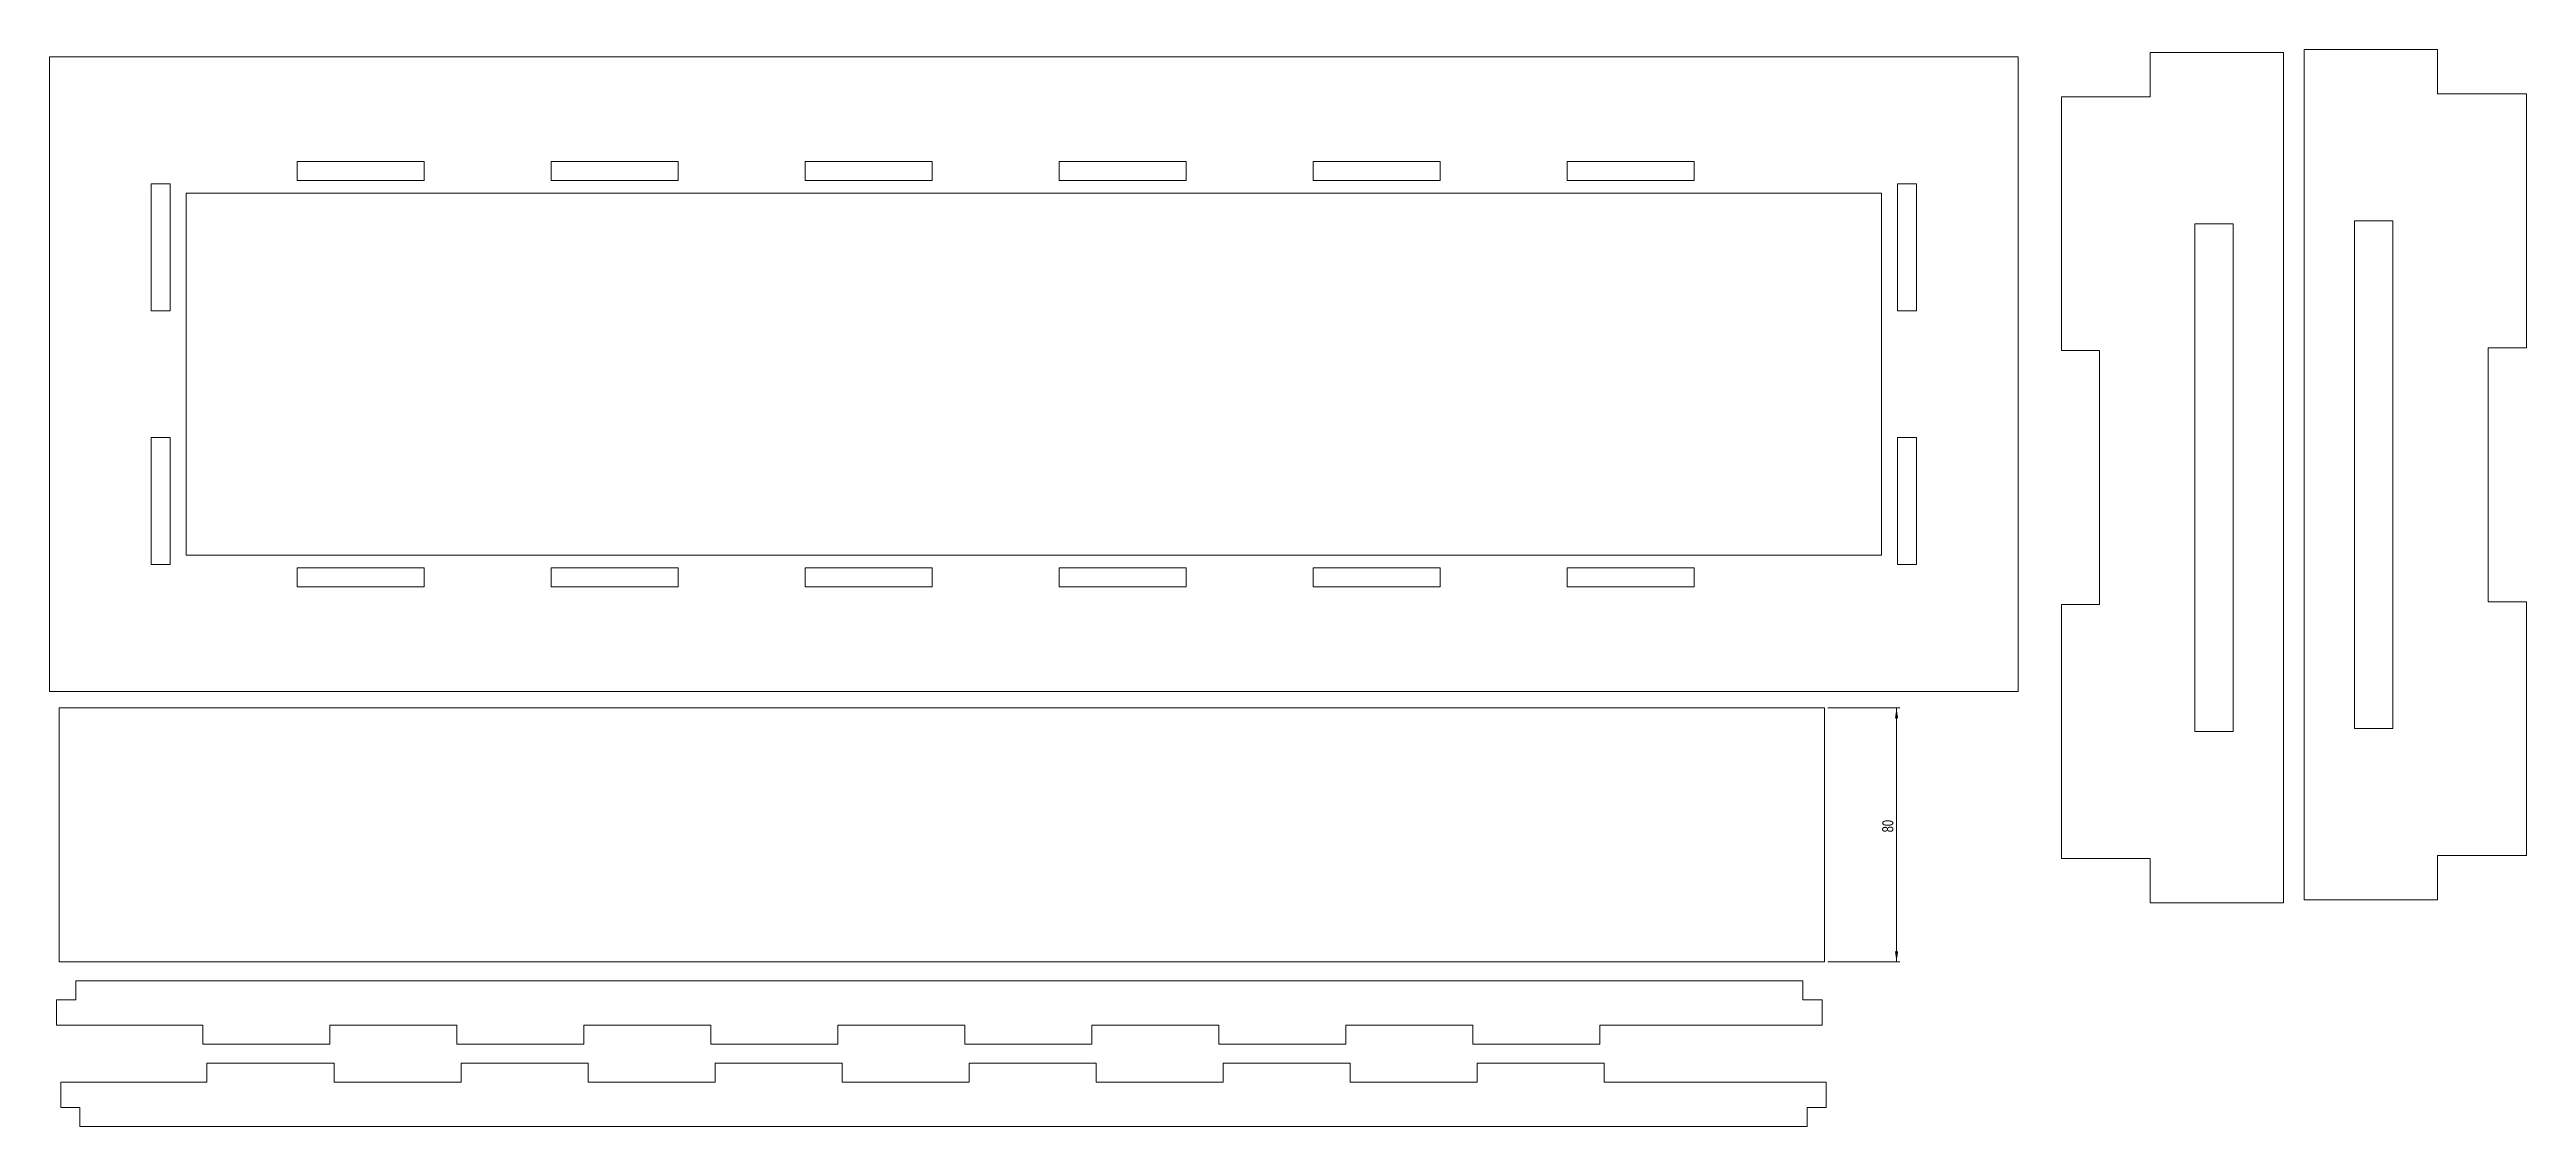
# Model space of a CAD drawing. Header units: millimetres. Extents: x 11 to 791, y 653 to 992.
import ezdxf

# ---------------------------------------------------------------- set-up
doc = ezdxf.new("R2010")
doc.units = ezdxf.units.MM
doc.styles.add('SLDTEXTSTYLE0', font='TXT', dxfattribs={"width": 0.75})
doc.dimstyles.new('SLDDIMSTYLE0', dxfattribs={"dimtxt": 3.5, "dimasz": 3.302, "dimexe": 0, "dimexo": 0.0625, "dimgap": 0.875, "dimtad": 1, "dimrnd": 1e-09, "dimzin": 12, "dimdsep": 46, "dimtxsty": 'SLDTEXTSTYLE0', "dimsah": 1, "dimcen": 0.09, "dimadec": 0, "dimazin": 3, "dimtfac": 1, "dimtofl": 0, "dimtmove": 0, "dimatfit": 3, "dimfxl": 1, "dimfrac": 2, "dimtolj": 1, "dimtzin": 12, "dimarcsym": 0})

# ---------------------------------------------------------------- blocks, each defined once
blk = doc.blocks.new('_D')
at = {"color": 7, "linetype": 'Continuous', "lineweight": 0}
for p, q in [((571.29, 784.72), (593.96, 784.72)), ((592.96, 704.72), (592.96, 784.72)), ((571.29, 704.72), (593.96, 704.72))]:
    blk.add_line(p, q, dxfattribs=at)
for points in [[(592.96, 784.72), (592.46, 781.42), (593.47, 781.42)], [(592.96, 704.72), (593.47, 708.02), (592.46, 708.02)]]:
    blk.add_solid(points, dxfattribs=at)
at = {"color": 7, "linetype": 'Continuous', "lineweight": 0, "insert": (588.45, 745.53), "char_height": 3.5, "attachment_point": 1, "rotation": 90, "style": 'SLDTEXTSTYLE0'}
blk.add_mtext('80', dxfattribs=at)

msp = doc.modelspace()

# ---------------------------------------------------------------- linework, layer by layer
at = {"color": 7, "linetype": 'Continuous', "lineweight": 15}
for p, q in [((672.882, 977.298), (672.882, 991.298)), ((672.882, 991.298), (714.882, 991.298)), ((714.882, 991.298), (714.882, 723.298)), ((721.354, 992.209), (721.354, 724.209)), ((763.354, 992.209), (721.354, 992.209)), ((763.354, 978.209), (763.354, 992.209)), ((11.256, 989.897), (11.256, 789.897)), ((631.256, 989.897), (11.256, 989.897)), ((631.256, 789.897), (631.256, 989.897)), ((644.882, 897.318), (644.882, 977.298)), ((644.882, 977.298), (672.882, 977.298)), ((791.354, 978.209), (763.354, 978.209)), ((791.354, 898.229), (791.354, 978.209)), ((129.256, 956.917), (89.256, 956.917)), ((89.256, 956.917), (89.256, 950.897)), ((129.256, 950.897), (129.256, 956.917)), ((209.256, 956.917), (169.256, 956.917)), ((169.256, 956.917), (169.256, 950.897)), ((209.256, 950.897), (209.256, 956.917)), ((289.256, 956.917), (249.256, 956.917)), ((249.256, 956.917), (249.256, 950.897)), ((289.256, 950.897), (289.256, 956.917)), ((369.256, 956.917), (329.256, 956.917)), ((329.256, 956.917), (329.256, 950.897)), ((369.256, 950.897), (369.256, 956.917)), ((449.256, 956.917), (409.256, 956.917)), ((409.256, 956.917), (409.256, 950.897)), ((449.256, 950.897), (449.256, 956.917)), ((529.256, 956.917), (489.256, 956.917)), ((489.256, 956.917), (489.256, 950.897)), ((529.256, 950.897), (529.256, 956.917)), ((49.256, 949.897), (43.236, 949.897)), ((43.236, 949.897), (43.236, 909.897)), ((49.256, 909.897), (49.256, 949.897)), ((588.256, 946.897), (54.256, 946.897)), ((54.256, 946.897), (54.256, 832.897)), ((89.256, 950.897), (129.256, 950.897)), ((169.256, 950.897), (209.256, 950.897)), ((249.256, 950.897), (289.256, 950.897)), ((329.256, 950.897), (369.256, 950.897)), ((409.256, 950.897), (449.256, 950.897)), ((489.256, 950.897), (529.256, 950.897)), ((588.256, 832.897), (588.256, 946.897)), ((593.256, 949.897), (593.256, 909.897)), ((599.276, 949.897), (593.256, 949.897)), ((599.276, 909.897), (599.276, 949.897)), ((686.922, 777.298), (686.922, 937.298)), ((686.922, 937.298), (699.022, 937.298)), ((699.022, 937.298), (699.022, 777.298)), ((749.314, 938.209), (737.214, 938.209)), ((737.214, 938.209), (737.214, 778.209)), ((749.314, 778.209), (749.314, 938.209)), ((43.236, 909.897), (49.256, 909.897)), ((593.256, 909.897), (599.276, 909.897)), ((644.882, 897.318), (656.922, 897.318)), ((656.922, 897.318), (656.922, 817.278)), ((779.314, 898.229), (779.314, 818.189)), ((791.354, 898.229), (779.314, 898.229)), ((49.256, 869.897), (43.236, 869.897)), ((43.236, 869.897), (43.236, 829.897)), ((49.256, 829.897), (49.256, 869.897)), ((599.276, 869.897), (593.256, 869.897)), ((593.256, 869.897), (593.256, 829.897)), ((599.276, 829.897), (599.276, 869.897)), ((43.236, 829.897), (49.256, 829.897)), ((54.256, 832.897), (588.256, 832.897)), ((89.256, 828.897), (129.256, 828.897)), ((89.256, 822.877), (89.256, 828.897)), ((129.256, 828.897), (129.256, 822.877)), ((169.256, 828.897), (209.256, 828.897)), ((169.256, 822.877), (169.256, 828.897)), ((209.256, 828.897), (209.256, 822.877)), ((249.256, 828.897), (289.256, 828.897)), ((249.256, 822.877), (249.256, 828.897)), ((289.256, 828.897), (289.256, 822.877)), ((329.256, 828.897), (369.256, 828.897)), ((329.256, 822.877), (329.256, 828.897)), ((369.256, 828.897), (369.256, 822.877)), ((409.256, 828.897), (449.256, 828.897)), ((409.256, 822.877), (409.256, 828.897)), ((449.256, 828.897), (449.256, 822.877)), ((489.256, 828.897), (529.256, 828.897)), ((489.256, 822.877), (489.256, 828.897)), ((529.256, 828.897), (529.256, 822.877)), ((593.256, 829.897), (599.276, 829.897)), ((129.256, 822.877), (89.256, 822.877)), ((209.256, 822.877), (169.256, 822.877)), ((289.256, 822.877), (249.256, 822.877)), ((369.256, 822.877), (329.256, 822.877)), ((449.256, 822.877), (409.256, 822.877)), ((529.256, 822.877), (489.256, 822.877)), ((644.882, 737.298), (644.882, 817.278)), ((656.922, 817.278), (644.882, 817.278)), ((779.314, 818.189), (791.354, 818.189)), ((791.354, 738.209), (791.354, 818.189)), ((11.256, 789.897), (631.256, 789.897)), ((570.295, 784.723), (14.295, 784.723)), ((14.295, 784.723), (14.295, 704.723)), ((570.295, 704.723), (570.295, 784.723)), ((699.022, 777.298), (686.922, 777.298)), ((737.214, 778.209), (749.314, 778.209)), ((672.882, 737.298), (644.882, 737.298)), ((672.882, 723.298), (672.882, 737.298)), ((763.354, 738.209), (791.354, 738.209)), ((763.354, 724.209), (763.354, 738.209)), ((714.882, 723.298), (672.882, 723.298)), ((721.354, 724.209), (763.354, 724.209)), ((14.295, 704.723), (570.295, 704.723)), ((563.487, 698.733), (19.487, 698.733)), ((19.487, 698.733), (19.487, 692.733)), ((563.487, 692.733), (563.487, 698.733)), ((13.487, 692.733), (13.487, 684.733)), ((19.487, 692.733), (13.487, 692.733)), ((569.487, 692.733), (563.487, 692.733)), ((569.487, 684.733), (569.487, 692.733)), ((59.487, 684.733), (13.487, 684.733)), ((59.487, 678.733), (59.487, 684.733)), ((59.487, 678.733), (99.487, 678.733)), ((139.487, 684.733), (99.487, 684.733)), ((99.487, 684.733), (99.487, 678.733)), ((139.487, 678.733), (139.487, 684.733)), ((139.487, 678.733), (179.487, 678.733)), ((219.487, 684.733), (179.487, 684.733)), ((179.487, 684.733), (179.487, 678.733)), ((219.487, 678.733), (219.487, 684.733)), ((219.487, 678.733), (259.487, 678.733)), ((299.487, 684.733), (259.487, 684.733)), ((259.487, 684.733), (259.487, 678.733)), ((299.487, 678.733), (299.487, 684.733)), ((299.487, 678.733), (339.487, 678.733)), ((379.487, 684.733), (339.487, 684.733)), ((339.487, 684.733), (339.487, 678.733)), ((379.487, 678.733), (379.487, 684.733)), ((379.487, 678.733), (419.487, 678.733)), ((459.487, 684.733), (419.487, 684.733)), ((419.487, 684.733), (419.487, 678.733)), ((459.487, 678.733), (459.487, 684.733)), ((459.487, 678.733), (499.487, 678.733)), ((499.487, 684.733), (499.487, 678.733)), ((569.487, 684.733), (499.487, 684.733)), ((60.847, 672.832), (60.847, 666.832)), ((60.847, 672.832), (100.847, 672.832)), ((100.847, 666.832), (100.847, 672.832)), ((140.847, 672.832), (140.847, 666.832)), ((140.847, 672.832), (180.847, 672.832)), ((180.847, 666.832), (180.847, 672.832)), ((220.847, 672.832), (220.847, 666.832)), ((220.847, 672.832), (260.847, 672.832)), ((260.847, 666.832), (260.847, 672.832)), ((300.847, 672.832), (300.847, 666.832)), ((300.847, 672.832), (340.847, 672.832)), ((340.847, 666.832), (340.847, 672.832)), ((380.847, 672.832), (380.847, 666.832)), ((380.847, 672.832), (420.847, 672.832)), ((420.847, 666.832), (420.847, 672.832)), ((460.847, 672.832), (460.847, 666.832)), ((460.847, 672.832), (500.847, 672.832)), ((500.847, 666.832), (500.847, 672.832)), ((14.847, 658.832), (14.847, 666.832)), ((60.847, 666.832), (14.847, 666.832)), ((140.847, 666.832), (100.847, 666.832)), ((220.847, 666.832), (180.847, 666.832)), ((300.847, 666.832), (260.847, 666.832)), ((380.847, 666.832), (340.847, 666.832)), ((460.847, 666.832), (420.847, 666.832)), ((570.847, 666.832), (500.847, 666.832)), ((570.847, 666.832), (570.847, 658.832)), ((20.847, 658.832), (14.847, 658.832)), ((20.847, 652.832), (20.847, 658.832)), ((570.847, 658.832), (564.847, 658.832)), ((564.847, 658.832), (564.847, 652.832)), ((564.847, 652.832), (20.847, 652.832))]:
    msp.add_line(p, q, dxfattribs=at)

# ---------------------------------------------------------------- dimensions: what is measured, and where the dimension line sits
at = {"color": 7, "linetype": 'Continuous', "lineweight": 0}
dim = msp.add_linear_dim(base=(592.964, 784.723), p1=(570.295, 704.723), p2=(570.295, 784.723), angle=90, dimstyle='SLDDIMSTYLE0', dxfattribs=at)
dim.commit()
dim.dimension.update_dxf_attribs({"geometry": '_D', "text_midpoint": (592.964, 748.112), "dimtype": 160})

doc.saveas('drawing.dxf')
